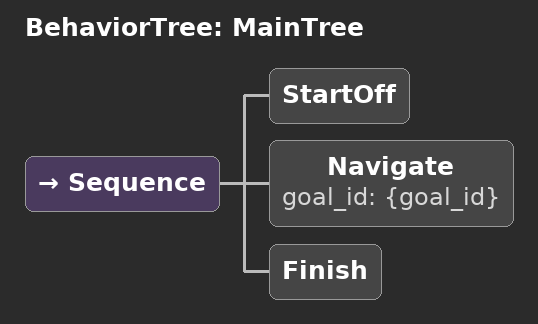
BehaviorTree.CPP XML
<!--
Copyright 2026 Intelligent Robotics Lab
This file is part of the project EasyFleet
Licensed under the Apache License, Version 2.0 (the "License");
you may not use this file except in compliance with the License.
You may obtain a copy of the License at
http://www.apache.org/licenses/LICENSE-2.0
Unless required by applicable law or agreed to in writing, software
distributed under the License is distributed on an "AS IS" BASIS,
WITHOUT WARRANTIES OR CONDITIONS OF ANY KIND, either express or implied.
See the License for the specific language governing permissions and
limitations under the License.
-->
<?xml version="1.0"?>
<root BTCPP_format="4" main_tree_to_execute="MainTree">
  <BehaviorTree ID="MainTree">
    <Sequence>
      <StartOff/>
      <Navigate goal_id="{goal_id}"/>
      <Finish/>
    </Sequence>
  </BehaviorTree>
</root>
